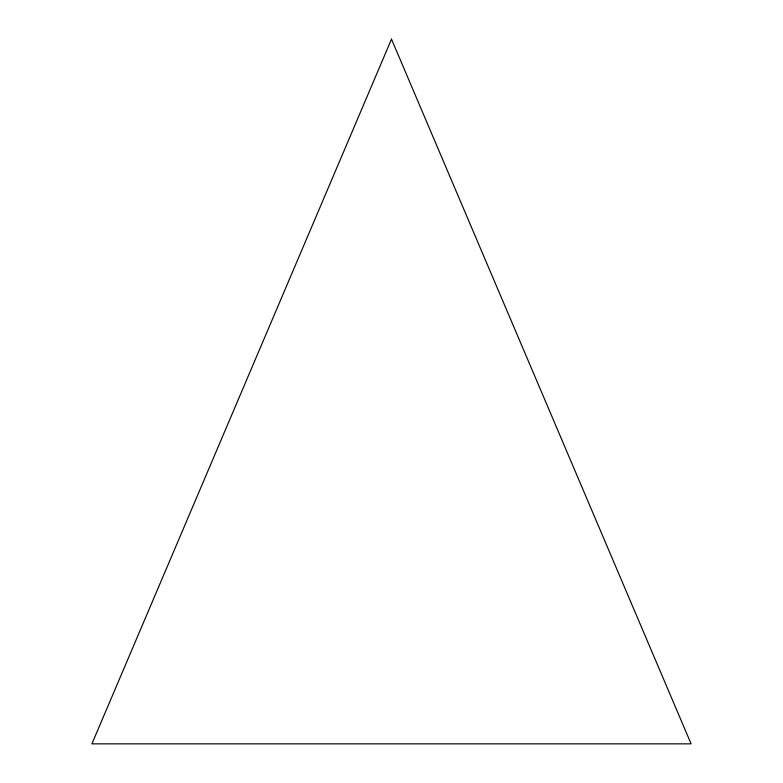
<?xml version="1.0" encoding="UTF-8"?>
<svg xmlns="http://www.w3.org/2000/svg" width="783" height="783" viewBox="0 0 783 783"><rect width="100%" height="100%" fill="white"/><g stroke="black" fill="none" stroke-linecap="round" stroke-linejoin="round"><path stroke-width="1.17" d="M391.5 39.15L91.905 743.85L691.095 743.85L391.5 39.15"/></g></svg>
